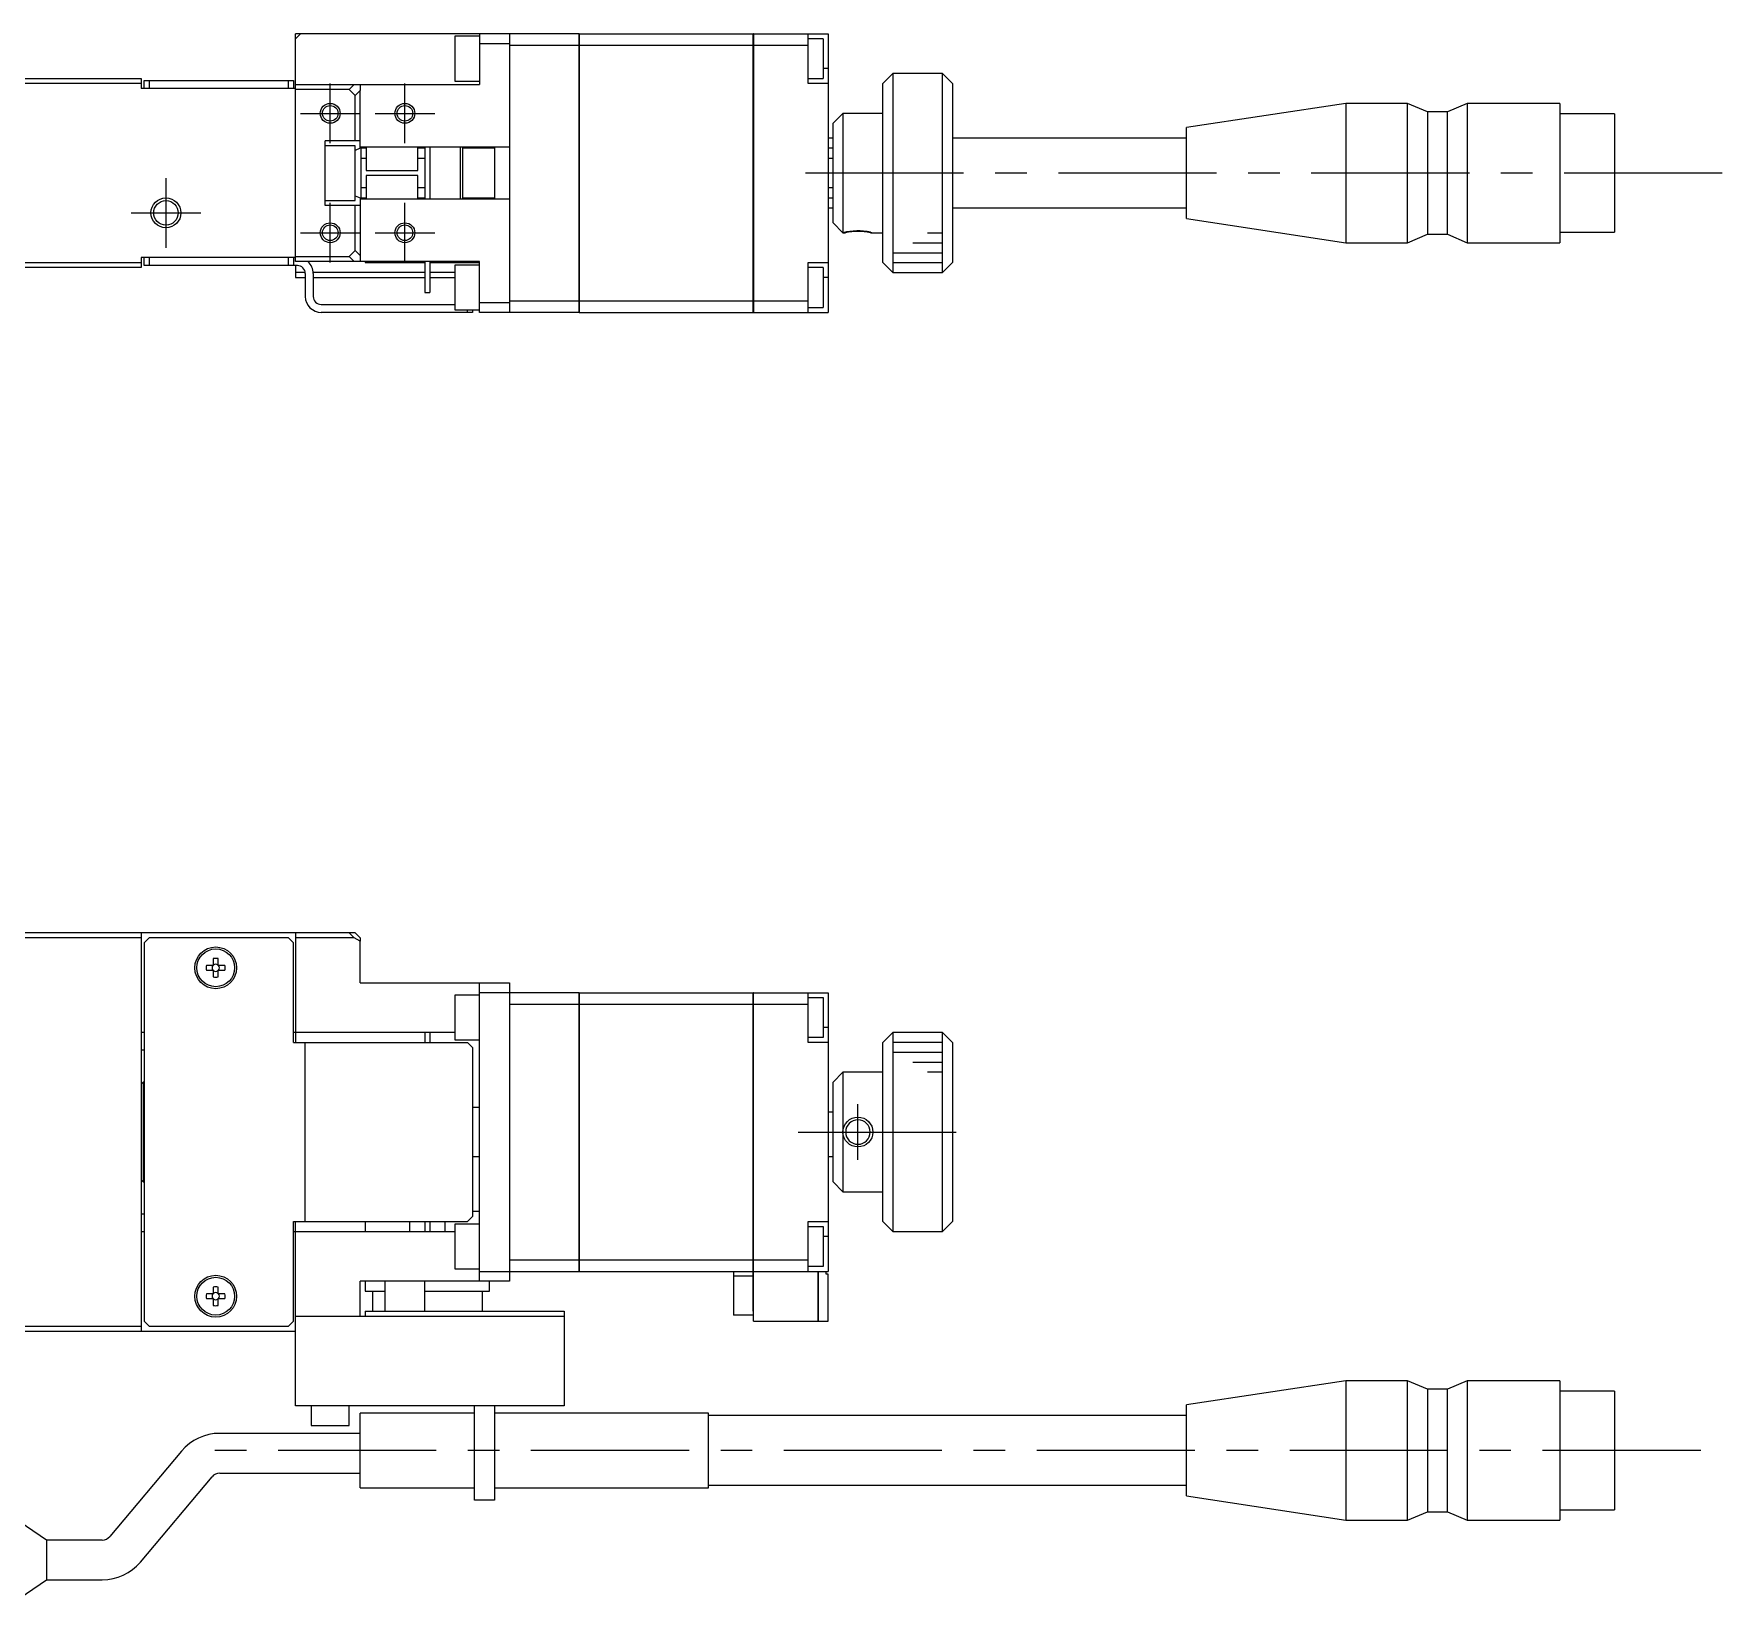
# Model space of a CAD drawing. Extents: x 0 to 718, y -8 to 403.
# Drawn here: x 180.7 to 350.3, y 244.8 to 402.9 of the extents above; entities that cross this region are included whole.
import ezdxf

# ---------------------------------------------------------------- set-up
doc = ezdxf.new("R2010")
doc.units = 0
doc.header["$LTSCALE"] = 0.5
doc.linetypes.add('CENTER', pattern=[50.8, 31.75, -6.35, 6.35, -6.35])
for name, color, linetype in [('MSM_CENTER', 1, 'CENTER'), ('MSM_CONTINUOUS', 7, 'CONTINUOUS'), ('MSM_NARROW', 5, 'CONTINUOUS')]:
    doc.layers.add(name, color=color, linetype=linetype)

msp = doc.modelspace()

# ---------------------------------------------------------------- linework, layer by layer
at = {"layer": 'MSM_CENTER'}
for p, q in [((210.45, 391.93), (210.45, 397.93)), ((217.95, 391.93), (217.95, 397.93)), ((207.45, 394.93), (213.45, 394.93)), ((214.95, 394.93), (220.95, 394.93)), ((193.95, 388.43), (193.95, 381.43)), ((350.26, 388.93), (257.26, 388.93)), ((210.45, 379.93), (210.45, 385.93)), ((217.95, 379.93), (217.95, 385.93)), ((190.45, 384.93), (197.45, 384.93)), ((207.45, 382.93), (213.45, 382.93)), ((214.95, 382.93), (220.95, 382.93)), ((263.45, 289.77), (263.45, 295.37)), ((257.45, 292.57), (275.45, 292.57)), ((348.09, 260.57), (198.05, 260.57))]:
    msp.add_line(p, q, dxfattribs=at)
at = {"layer": 'MSM_CONTINUOUS'}
for p, q in [((206.95, 402.43), (207.45, 402.93)), ((235.44, 402.93), (206.95, 402.93)), ((206.95, 380.43), (206.95, 402.93)), ((222.95, 402.68), (222.95, 398.18)), ((225.45, 402.68), (222.95, 402.68)), ((225.45, 402.93), (225.45, 397.83)), ((228.45, 401.93), (225.45, 401.93)), ((228.45, 402.93), (228.45, 374.93)), ((235.44, 374.93), (235.44, 402.93)), ((235.45, 402.92), (235.44, 402.92)), ((235.45, 402.93), (235.45, 374.93)), ((235.45, 402.93), (252.94, 402.93)), ((252.94, 374.93), (252.94, 402.93)), ((252.95, 402.92), (252.94, 402.92)), ((252.95, 402.93), (260.45, 402.93)), ((252.95, 402.93), (252.95, 374.93)), ((258.45, 397.93), (258.45, 402.93)), ((259.95, 402.43), (258.45, 402.43)), ((259.95, 402.43), (259.95, 398.43)), ((260.45, 402.93), (260.45, 374.93)), ((228.45, 401.77), (235.44, 401.77)), ((235.45, 401.77), (235.44, 401.77)), ((235.45, 401.77), (252.94, 401.77)), ((252.95, 401.77), (252.94, 401.77)), ((252.95, 401.77), (258.45, 401.77)), ((260.45, 399.43), (259.95, 399.43)), ((266.95, 398.93), (265.95, 397.93)), ((266.95, 398.93), (266.95, 378.93)), ((271.95, 398.93), (266.95, 398.93)), ((271.95, 378.93), (271.95, 398.93)), ((272.95, 397.93), (271.95, 398.93)), ((169.25, 398.43), (191.45, 398.43)), ((191.45, 397.93), (169.45, 397.93)), ((191.45, 398.43), (191.45, 397.43)), ((206.95, 397.43), (191.45, 397.43)), ((191.75, 397.43), (191.75, 398.23)), ((191.75, 398.23), (206.75, 398.23)), ((192.25, 398.23), (192.25, 397.43)), ((206.25, 397.43), (206.25, 398.23)), ((206.75, 398.23), (206.75, 397.43)), ((206.95, 397.83), (213.45, 397.83)), ((212.34, 397.33), (206.95, 397.33)), ((212.34, 397.33), (212.84, 397.83)), ((212.95, 396.72), (212.34, 397.33)), ((213.45, 397.22), (212.95, 396.72)), ((213.45, 397.83), (213.45, 397.22)), ((213.45, 397.83), (225.45, 397.83)), ((213.45, 391.42), (213.45, 397.22)), ((222.95, 398.18), (225.45, 398.18)), ((258.45, 398.43), (259.95, 398.43)), ((260.45, 397.93), (258.45, 397.93)), ((265.95, 379.93), (265.95, 397.93)), ((272.95, 397.93), (272.95, 379.93)), ((212.95, 392.18), (212.95, 396.72)), ((312.45, 395.93), (296.45, 393.5)), ((312.45, 395.93), (312.45, 381.93)), ((318.65, 395.93), (312.45, 395.93)), ((318.65, 381.93), (318.65, 395.93)), ((320.65, 395.08), (318.65, 395.93)), ((324.65, 395.93), (322.65, 395.08)), ((324.65, 395.93), (324.65, 381.93)), ((333.95, 395.93), (324.65, 395.93)), ((333.95, 395.93), (333.95, 381.93)), ((260.95, 393.93), (261.95, 394.93)), ((260.95, 383.93), (260.95, 393.93)), ((261.95, 394.93), (261.95, 382.93)), ((265.95, 394.93), (261.95, 394.93)), ((296.45, 384.36), (296.45, 393.5)), ((320.65, 395.08), (320.65, 382.78)), ((322.65, 395.08), (320.65, 395.08)), ((322.65, 382.78), (322.65, 395.08)), ((339.45, 394.88), (333.95, 394.88)), ((339.45, 394.88), (339.45, 382.98)), ((213.45, 392.18), (209.95, 392.18)), ((209.95, 385.68), (209.95, 392.18)), ((260.95, 392.43), (260.45, 392.43)), ((296.45, 392.43), (272.95, 392.43)), ((212.95, 391.68), (209.95, 391.68)), ((212.95, 386.18), (212.95, 391.68)), ((213.45, 391.42), (212.95, 391.21)), ((228.45, 391.53), (213.45, 391.53)), ((213.55, 386.33), (213.55, 391.53)), ((214.05, 391.43), (213.55, 391.43)), ((213.55, 390.43), (214.05, 390.43)), ((213.95, 391.53), (213.95, 391.43)), ((214.05, 391.53), (214.05, 389.18)), ((219.25, 389.18), (219.25, 391.53)), ((219.95, 391.43), (219.25, 391.43)), ((219.25, 390.43), (219.95, 390.43)), ((219.95, 391.53), (219.95, 386.33)), ((220.45, 391.53), (220.45, 386.33)), ((223.55, 386.33), (223.55, 391.53)), ((223.75, 391.53), (223.75, 386.33)), ((226.95, 391.43), (223.75, 391.43)), ((226.95, 391.53), (226.95, 386.33)), ((260.95, 391.43), (260.45, 391.43)), ((260.45, 390.43), (260.95, 390.43)), ((214.05, 389.18), (219.25, 389.18)), ((214.05, 388.68), (214.05, 386.33)), ((219.25, 388.68), (214.05, 388.68)), ((219.25, 386.33), (219.25, 388.68)), ((212.95, 386.65), (213.45, 386.44)), ((214.05, 387.43), (213.55, 387.43)), ((219.95, 387.43), (219.25, 387.43)), ((260.95, 387.43), (260.45, 387.43)), ((209.95, 386.18), (212.95, 386.18)), ((213.45, 385.68), (209.95, 385.68)), ((212.95, 381.14), (212.95, 385.68)), ((213.45, 386.44), (213.45, 380.64)), ((213.45, 386.33), (228.45, 386.33)), ((213.55, 386.43), (214.05, 386.43)), ((213.95, 386.43), (213.95, 386.33)), ((219.25, 386.43), (219.95, 386.43)), ((223.75, 386.43), (226.95, 386.43)), ((260.45, 386.43), (260.95, 386.43)), ((260.45, 385.43), (260.95, 385.43)), ((272.95, 385.43), (296.45, 385.43)), ((261.95, 382.93), (260.95, 383.93)), ((296.45, 384.36), (312.45, 381.93)), ((261.95, 382.93), (262.2, 382.93)), ((262.2, 382.93), (262.2, 382.93)), ((264.7, 382.93), (265.95, 382.93)), ((312.45, 381.93), (318.65, 381.93)), ((318.65, 381.93), (320.65, 382.78)), ((320.65, 382.78), (322.65, 382.78)), ((322.65, 382.78), (324.65, 381.93)), ((324.65, 381.93), (333.95, 381.93)), ((333.95, 382.98), (339.45, 382.98)), ((178.56, 379.93), (191.45, 379.93)), ((206.95, 380.43), (191.45, 380.43)), ((191.45, 380.43), (191.45, 379.43)), ((191.75, 379.63), (191.75, 380.43)), ((192.25, 380.43), (192.25, 379.63)), ((206.25, 379.63), (206.25, 380.43)), ((206.75, 380.43), (206.75, 379.63)), ((206.95, 380.53), (212.34, 380.53)), ((206.95, 380.03), (206.95, 380.43)), ((225.45, 380.03), (206.95, 380.03)), ((212.34, 380.53), (212.95, 381.14)), ((212.84, 380.03), (212.34, 380.53)), ((212.95, 381.14), (213.45, 380.64)), ((213.45, 380.64), (213.45, 380.03)), ((213.95, 380.03), (213.95, 379.93)), ((213.95, 379.93), (219.95, 379.93)), ((219.95, 380.03), (219.95, 376.93)), ((220.45, 380.03), (220.45, 376.93)), ((220.45, 379.93), (225.45, 379.93)), ((225.45, 374.93), (225.45, 380.03)), ((258.45, 379.93), (260.45, 379.93)), ((258.45, 374.93), (258.45, 379.93)), ((265.95, 379.93), (266.95, 378.93)), ((271.95, 378.93), (272.95, 379.93)), ((191.45, 379.43), (178.45, 379.43)), ((207.15, 379.63), (191.75, 379.63)), ((206.95, 379.63), (206.95, 378.43)), ((207.94, 378.93), (206.95, 378.93)), ((206.95, 378.43), (207.95, 378.43)), ((207.95, 378.83), (207.95, 376.53)), ((219.95, 378.93), (208.75, 378.93)), ((208.75, 378.83), (208.75, 376.53)), ((208.75, 378.43), (219.95, 378.43)), ((222.95, 378.93), (220.45, 378.93)), ((220.45, 378.43), (222.95, 378.43)), ((222.95, 379.68), (222.95, 375.18)), ((225.45, 379.68), (222.95, 379.68)), ((259.95, 379.43), (258.45, 379.43)), ((259.95, 379.43), (259.95, 375.43)), ((260.45, 378.43), (259.95, 378.43)), ((266.95, 378.93), (271.95, 378.93)), ((219.95, 376.93), (220.45, 376.93)), ((209.55, 375.73), (222.95, 375.73)), ((224.75, 374.93), (209.55, 374.93)), ((222.95, 375.18), (225.45, 375.18)), ((224.25, 374.93), (224.25, 375.18)), ((224.75, 375.18), (224.75, 374.93)), ((225.45, 375.93), (228.45, 375.93)), ((235.44, 374.93), (225.45, 374.93)), ((228.45, 376.08), (235.44, 376.08)), ((235.45, 376.09), (235.44, 376.09)), ((235.45, 374.94), (235.44, 374.94)), ((235.45, 376.08), (252.94, 376.08)), ((235.45, 374.93), (252.94, 374.93)), ((252.95, 376.09), (252.94, 376.09)), ((252.95, 374.94), (252.94, 374.94)), ((252.95, 376.08), (258.45, 376.08)), ((252.95, 374.93), (260.45, 374.93)), ((258.45, 375.43), (259.95, 375.43)), ((212.95, 312.57), (169.45, 312.57)), ((191.45, 312.07), (179.06, 312.07)), ((191.45, 312.57), (191.45, 272.57)), ((192.25, 312.07), (191.75, 311.57)), ((206.25, 312.07), (192.25, 312.07)), ((206.75, 311.57), (206.25, 312.07)), ((206.95, 312.57), (206.95, 301.57)), ((212.84, 312.07), (206.95, 312.07)), ((212.84, 312.07), (212.34, 312.57)), ((213.45, 311.76), (212.84, 312.07)), ((212.95, 312.57), (213.45, 312.07)), ((213.45, 312.07), (213.45, 311.76)), ((191.75, 311.57), (191.75, 273.57)), ((206.75, 301.57), (206.75, 311.57)), ((213.45, 307.57), (213.45, 311.76)), ((198.71, 309.31), (198.03, 309.31)), ((198.03, 308.83), (198.71, 308.83)), ((198.71, 309.99), (198.71, 309.31)), ((198.71, 308.83), (198.71, 308.15)), ((199.19, 309.31), (199.19, 309.99)), ((199.87, 309.31), (199.19, 309.31)), ((199.19, 308.15), (199.19, 308.83)), ((199.19, 308.83), (199.87, 308.83)), ((213.45, 307.57), (228.45, 307.57)), ((225.45, 277.57), (225.45, 307.57)), ((228.45, 307.57), (228.45, 277.57)), ((222.95, 306.32), (222.95, 301.82)), ((225.45, 306.32), (222.95, 306.32)), ((235.44, 306.57), (225.45, 306.57)), ((228.45, 305.41), (235.44, 305.41)), ((235.44, 278.57), (235.44, 306.57)), ((235.45, 306.56), (235.44, 306.56)), ((235.45, 305.41), (235.44, 305.41)), ((235.45, 306.57), (252.94, 306.57)), ((235.45, 306.57), (235.45, 278.57)), ((235.45, 305.41), (252.94, 305.41)), ((252.94, 274.57), (252.94, 306.57)), ((252.95, 306.56), (252.94, 306.56)), ((252.95, 305.41), (252.94, 305.41)), ((252.95, 306.57), (260.45, 306.57)), ((252.95, 273.57), (252.95, 306.57)), ((252.95, 305.41), (258.45, 305.41)), ((258.45, 301.57), (258.45, 306.57)), ((258.45, 306.07), (259.95, 306.07)), ((259.95, 306.07), (259.95, 302.07)), ((260.45, 306.57), (260.45, 278.57)), ((191.75, 302.57), (191.45, 302.57)), ((222.95, 302.57), (206.75, 302.57)), ((219.95, 302.57), (219.95, 301.57)), ((220.45, 302.57), (220.45, 301.57)), ((259.95, 302.07), (258.45, 302.07)), ((260.45, 303.07), (259.95, 303.07)), ((266.95, 302.57), (265.95, 301.57)), ((266.95, 302.57), (266.95, 282.57)), ((271.95, 302.57), (266.95, 302.57)), ((271.95, 282.57), (271.95, 302.57)), ((272.95, 301.57), (271.95, 302.57)), ((191.45, 300.82), (191.75, 300.82)), ((206.75, 301.57), (224.25, 301.57)), ((207.95, 283.57), (207.95, 301.57)), ((222.95, 301.82), (225.45, 301.82)), ((224.75, 301.07), (224.25, 301.57)), ((224.75, 301.07), (224.75, 284.07)), ((260.45, 301.57), (258.45, 301.57)), ((265.95, 283.57), (265.95, 301.57)), ((272.95, 301.57), (272.95, 283.57)), ((260.95, 297.57), (261.95, 298.57)), ((261.95, 298.57), (261.95, 286.57)), ((265.95, 298.57), (261.95, 298.57)), ((191.65, 297.57), (191.45, 297.37)), ((191.65, 297.57), (191.65, 287.57)), ((191.75, 297.57), (191.65, 297.57)), ((260.95, 287.57), (260.95, 297.57)), ((224.75, 295.07), (225.45, 295.07)), ((260.95, 294.57), (260.45, 294.57)), ((225.45, 290.07), (224.75, 290.07)), ((260.95, 290.07), (260.45, 290.07)), ((191.45, 287.77), (191.65, 287.57)), ((191.65, 287.57), (191.75, 287.57)), ((261.95, 286.57), (260.95, 287.57)), ((261.95, 286.57), (265.95, 286.57)), ((191.75, 284.32), (191.45, 284.32)), ((206.75, 273.57), (206.75, 283.57)), ((206.75, 283.57), (224.25, 283.57)), ((206.95, 265.07), (206.95, 283.57)), ((213.95, 283.57), (213.95, 282.57)), ((218.45, 282.57), (218.45, 283.57)), ((219.95, 283.57), (219.95, 282.57)), ((220.45, 283.57), (220.45, 282.57)), ((221.95, 283.57), (221.95, 282.57)), ((222.95, 283.32), (222.95, 278.82)), ((225.45, 283.32), (222.95, 283.32)), ((224.25, 283.57), (224.75, 284.07)), ((225.45, 284.57), (224.75, 284.57)), ((258.45, 278.57), (258.45, 283.57)), ((258.45, 283.57), (260.45, 283.57)), ((265.95, 283.57), (266.95, 282.57)), ((271.95, 282.57), (272.95, 283.57)), ((191.45, 282.57), (191.75, 282.57)), ((206.75, 282.57), (222.95, 282.57)), ((258.45, 283.07), (259.95, 283.07)), ((259.95, 283.07), (259.95, 279.07)), ((260.45, 282.07), (259.95, 282.07)), ((266.95, 282.57), (271.95, 282.57)), ((222.95, 278.82), (225.45, 278.82)), ((225.45, 278.57), (235.44, 278.57)), ((228.45, 279.72), (235.44, 279.72)), ((235.45, 279.73), (235.44, 279.73)), ((235.45, 278.58), (235.44, 278.58)), ((235.45, 279.72), (252.94, 279.72)), ((235.45, 278.57), (252.94, 278.57)), ((250.95, 278.57), (250.95, 274.17)), ((252.95, 279.73), (252.94, 279.73)), ((252.95, 278.58), (252.94, 278.58)), ((252.95, 279.72), (258.45, 279.72)), ((252.95, 278.57), (260.45, 278.57)), ((259.95, 279.07), (258.45, 279.07)), ((259.44, 273.57), (259.44, 278.57)), ((259.45, 278.57), (259.45, 273.57)), ((260.25, 278.27), (260.25, 278.57)), ((260.45, 278.27), (260.25, 278.27)), ((260.45, 273.57), (260.45, 278.27)), ((198.71, 276.99), (198.71, 276.31)), ((199.19, 276.31), (199.19, 276.99)), ((213.45, 274.07), (213.45, 277.57)), ((228.45, 277.57), (213.45, 277.57)), ((213.95, 277.57), (213.95, 276.57)), ((213.95, 276.57), (215.95, 276.57)), ((214.7, 276.57), (214.7, 274.57)), ((215.95, 277.57), (215.95, 274.57)), ((219.95, 274.57), (219.95, 277.57)), ((219.95, 276.57), (226.45, 276.57)), ((225.7, 276.57), (225.7, 274.57)), ((226.45, 276.57), (226.45, 277.57)), ((252.94, 278.07), (250.95, 278.07)), ((198.71, 276.31), (198.03, 276.31)), ((198.03, 275.83), (198.71, 275.83)), ((198.71, 275.83), (198.71, 275.15)), ((199.87, 276.31), (199.19, 276.31)), ((199.19, 275.15), (199.19, 275.83)), ((199.19, 275.83), (199.87, 275.83)), ((179.06, 273.07), (191.45, 273.07)), ((191.75, 273.57), (192.25, 273.07)), ((192.25, 273.07), (206.25, 273.07)), ((206.25, 273.07), (206.75, 273.57)), ((206.95, 274.07), (233.95, 274.07)), ((213.95, 274.57), (233.95, 274.57)), ((213.95, 274.57), (213.95, 274.07)), ((233.95, 274.57), (233.95, 265.07)), ((252.95, 274.17), (250.95, 274.17)), ((252.95, 274.57), (252.94, 274.57)), ((252.95, 273.57), (259.44, 273.57)), ((259.45, 273.58), (259.44, 273.58)), ((259.45, 273.57), (260.45, 273.57)), ((169.45, 272.57), (206.95, 272.57)), ((312.45, 267.57), (296.45, 265.14)), ((312.45, 267.57), (312.45, 253.57)), ((318.65, 267.57), (312.45, 267.57)), ((318.65, 253.57), (318.65, 267.57)), ((320.65, 266.72), (318.65, 267.57)), ((320.65, 266.72), (320.65, 254.42)), ((322.65, 266.72), (320.65, 266.72)), ((324.65, 267.57), (322.65, 266.72)), ((322.65, 254.42), (322.65, 266.72)), ((324.65, 267.57), (324.65, 253.57)), ((333.95, 267.57), (324.65, 267.57)), ((333.95, 267.57), (333.95, 253.57)), ((339.45, 266.52), (333.95, 266.52)), ((339.45, 266.52), (339.45, 254.62)), ((233.95, 265.07), (206.95, 265.07)), ((208.55, 265.07), (208.55, 263.07)), ((212.35, 263.07), (212.35, 265.07)), ((224.95, 255.57), (224.95, 265.07)), ((226.95, 265.07), (226.95, 255.57)), ((296.45, 256), (296.45, 265.14)), ((208.55, 263.07), (212.35, 263.07)), ((213.45, 256.82), (213.45, 264.32)), ((224.95, 264.32), (213.45, 264.32)), ((248.45, 264.32), (226.95, 264.32)), ((248.45, 256.82), (248.45, 264.32)), ((296.45, 264.07), (248.45, 264.07)), ((213.45, 262.29), (199.35, 262.29)), ((195.52, 260.51), (188.32, 251.92)), ((191.38, 249.35), (198.58, 257.93)), ((199.35, 258.29), (213.45, 258.29)), ((213.45, 256.82), (224.95, 256.82)), ((226.95, 256.82), (248.45, 256.82)), ((248.45, 257.07), (296.45, 257.07)), ((226.95, 255.57), (224.95, 255.57)), ((296.45, 256), (312.45, 253.57)), ((318.65, 253.57), (320.65, 254.42)), ((320.65, 254.42), (322.65, 254.42)), ((322.65, 254.42), (324.65, 253.57)), ((333.95, 254.62), (339.45, 254.62)), ((181.95, 251.57), (177.95, 254.32)), ((312.45, 253.57), (318.65, 253.57)), ((324.65, 253.57), (333.95, 253.57)), ((181.95, 251.57), (181.95, 247.57)), ((187.55, 251.57), (181.95, 251.57)), ((177.95, 244.82), (181.95, 247.57)), ((181.95, 247.57), (187.55, 247.57))]:
    msp.add_line(p, q, dxfattribs=at)
for centre, radius in [((210.45, 394.93), 0.783), ((217.95, 394.93), 0.783), ((193.95, 384.93), 1.23), ((210.45, 382.93), 0.783), ((217.95, 382.93), 0.783), ((198.95, 309.07), 2.1), ((198.95, 309.07), 1.9), ((198.95, 276.07), 2.1), ((198.95, 276.07), 1.9)]:
    msp.add_circle(centre, radius, dxfattribs=at)
at = {"layer": 'MSM_CONTINUOUS', "extrusion": (0, 0, -1)}
msp.add_circle((-263.45, 292.57), 1.23, dxfattribs=at)
at = {"layer": 'MSM_CONTINUOUS'}
for centre, radius, start, end in [((263.45, 377.06), 6, 77.9767, 102.0233), ((207.15, 378.83), 1.6, 0, 48.5903), ((207.15, 378.83), 0.8, 0, 90), ((209.55, 376.53), 1.6, 180, 270), ((209.55, 376.53), 0.8, 180, 270), ((198.95, 309.07), 0.95, 165.3667, 194.6333), ((198.95, 309.07), 0.365, 138.8496, 221.1504), ((198.95, 309.07), 0.95, 75.3667, 104.6333), ((198.95, 309.07), 0.365, 48.8496, 131.1504), ((198.95, 309.07), 0.365, 228.8496, 311.1504), ((198.95, 309.07), 0.365, 318.8496, 41.1504), ((198.95, 309.07), 0.95, 345.3667, 14.6333), ((198.95, 309.07), 0.95, 255.3667, 284.6333), ((198.95, 276.07), 0.95, 75.3667, 104.6333), ((198.95, 276.07), 0.365, 48.8496, 131.1504), ((198.95, 276.07), 0.95, 165.3667, 194.6333), ((198.95, 276.07), 0.365, 138.8496, 221.1504), ((198.95, 276.07), 0.365, 228.8496, 311.1504), ((198.95, 276.07), 0.95, 255.3667, 284.6333), ((198.95, 276.07), 0.365, 318.8496, 41.1504), ((198.95, 276.07), 0.95, 345.3667, 14.6333), ((199.35, 257.29), 5, 90, 140), ((199.35, 257.29), 1, 90, 140), ((187.55, 252.57), 1, 270, 320), ((187.55, 252.57), 5, 270, 320)]:
    msp.add_arc(centre, radius, start, end, dxfattribs=at)
at = {"layer": 'MSM_NARROW'}
for p, q in [((264.71, 382.98), (264.95, 382.93)), ((268.95, 381.93), (271.95, 381.93)), ((270.45, 382.93), (271.95, 382.93)), ((266.95, 380.93), (271.95, 380.93)), ((266.95, 379.93), (271.95, 379.93)), ((271.95, 301.57), (266.95, 301.57)), ((271.95, 300.57), (266.95, 300.57)), ((271.95, 299.57), (268.95, 299.57)), ((271.95, 298.57), (270.45, 298.57))]:
    msp.add_line(p, q, dxfattribs=at)
for centre, radius in [((210.45, 394.93), 1), ((217.95, 394.93), 1), ((193.95, 384.93), 1.5), ((210.45, 382.93), 1), ((217.95, 382.93), 1), ((263.45, 292.57), 1.5)]:
    msp.add_circle(centre, radius, dxfattribs=at)
msp.add_arc((263.45, 377.14), 5.98, 77.7902, 104.4982, dxfattribs=at)

doc.saveas('drawing.dxf')
